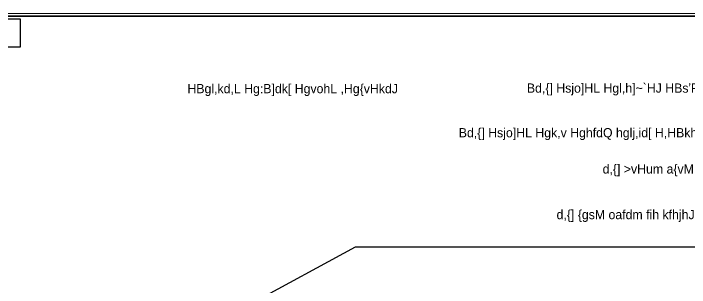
# Model space of a CAD drawing. Header units: metres. Extents: x -434 to 683, y -422 to -228.
# Drawn here: x -217.91 to -188.6, y -291.93 to -280.05 of the extents above; entities that cross this region are included whole.
import ezdxf
from ezdxf.enums import TextEntityAlignment as Align

# ---------------------------------------------------------------- set-up
doc = ezdxf.new("R2010")
doc.units = ezdxf.units.M
doc.header["$MEASUREMENT"] = 0
doc.layers.add('A-TXT', color=3, linetype='Continuous', lineweight=13)
doc.layers.add('frame', color=12, linetype='Continuous', lineweight=9)
doc.layers.add('LOGO', color=7, linetype='Continuous')
doc.layers.add('WALL', color=7, linetype='Continuous')
doc.styles.add('arabic', font='xarb.shx')

# ---------------------------------------------------------------- blocks, each defined once
blk = doc.blocks.new('A$C7E5B4212')
at = {"layer": 'LOGO', "const_width": 0.05}
blk.add_lwpolyline([(0.832, 0.832), (41.132, 0.832), (41.132, 29.382), (0.832, 29.382)], close=True, dxfattribs=at)
blk = doc.blocks.new('vbnvbnvb')
at = {"layer": 'LOGO', "color": 240, "lineweight": -2}
blk.add_line((47.142, 28.037), (-5.152, 28.037), dxfattribs=at)
at = {"layer": 'WALL'}
blk.add_lwpolyline([(2.545, 27.779), (-4.917, 27.779), (-4.917, 26.508), (2.545, 26.508)], close=True, dxfattribs=at)
at = {"layer": 'LOGO', "xscale": 1.291447376312877, "yscale": 1.291447376312877, "zscale": 1.291447376312877}
blk.add_blockref('A$C7E5B4212', (-6.098, -10.028), dxfattribs=at)

msp = doc.modelspace()

# ---------------------------------------------------------------- linework, layer by layer
at = {"layer": 'WALL', "color": 4, "ltscale": 1.2}
for p, q in [((-203.102, -290.187), (-209.775, -293.793)), ((-186.246, -290.187), (-203.102, -290.187))]:
    msp.add_line(p, q, dxfattribs=at)

# ---------------------------------------------------------------- block references
at = {"layer": 'frame', "color": 0, "xscale": 0.9446196544972835, "yscale": 0.9446196544972835, "zscale": 0.9446196544972835}
msp.add_blockref('vbnvbnvb', (-220.002, -306.54), dxfattribs=at)

# ---------------------------------------------------------------- texts
at = {"layer": 'A-TXT', "color": 7, "style": 'arabic'}
for s, p in [('HBgl,kd,L Hg:B]dk[ HgvohL ,Hg{vHkdJ', (-201.241, -283.111)), ("Bd,{] Hsjo]HL Hgl,h]~`HJ HBs'P Hguh:sM", (-185.905, -283.086)), ('Bd,{] Hsjo]HL Hgk,v HghfdQ hglj,id[ H,HBkhvM lfhavM', (-185.834, -285.021)), ('d,{] >vHum a{vM }]HoG tkhI', (-185.834, -286.592)), ("d,{] {gsM oafdm fih kfhjhJ ugD hgs'P", (-185.788, -288.569))]:
    msp.add_text(s, height=0.39866, dxfattribs=at).set_placement(p, align=Align.TOP_RIGHT)

doc.saveas('drawing.dxf')
